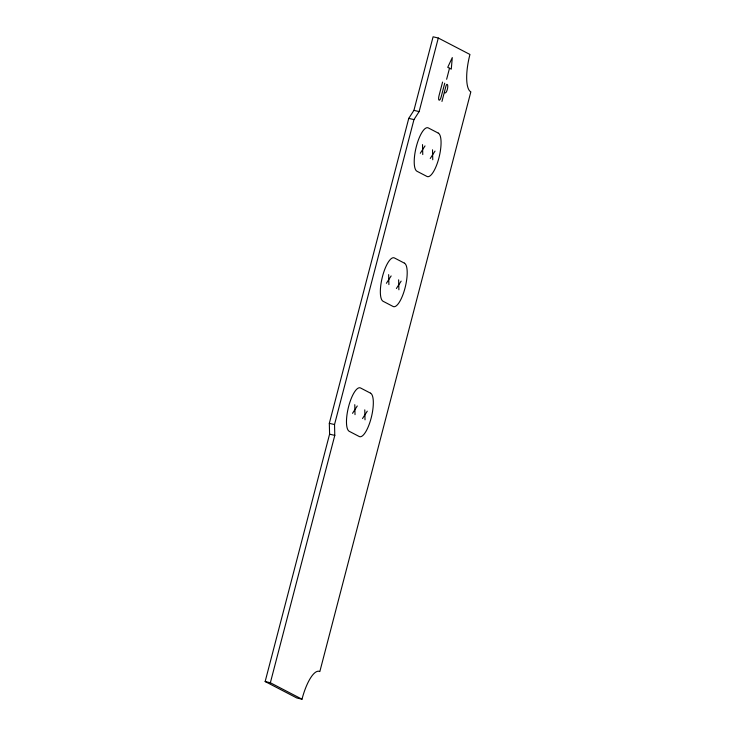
<?xml version="1.0" encoding="UTF-8"?>
<svg xmlns="http://www.w3.org/2000/svg" width="736" height="736" viewBox="0 0 736 736"><rect width="100%" height="100%" fill="white"/><g stroke="black" fill="none" stroke-linecap="round" stroke-linejoin="round"><path stroke-width="1.1" d="M329.323 423.329L408.756 118.376L413.926 110.363L433.09 36.8L438.297 38.024L469.945 54.464A33.681 10.267 -76.7 0 0 470.847 91.844L319.838 671.563A33.681 10.267 -76.7 0 0 301.999 699.2L296.801 697.976L265.153 681.536L329.59 434.166L329.323 423.329L334.53 424.552L334.788 435.39L270.36 682.76L301.999 699.2M334.53 424.552L413.963 119.609L419.134 111.587L438.297 38.024M442.575 82.073L438.987 95.855A3.882 1.187 -76.7 0 0 439.088 100.16A3.882 1.187 -76.7 0 0 441.149 96.977L444.737 83.196M446.632 79.267L449.512 68.227L451.278 69.147L452.281 57.592L447.746 67.307L449.383 68.163M441.95 101.439L445.942 86.13A2.107 0.644 -76.7 0 1 447.056 84.401L447.24 84.502A4.333 1.316 -76.7 0 1 447.359 89.304A4.333 1.316 -76.7 0 1 445.059 92.856L444.415 92.515M420.265 153.281L425.022 145.912M430.256 158.47L435.022 151.101M386.391 283.305L391.147 275.936M396.391 288.503L401.148 281.134M352.526 413.338L357.282 405.968M362.517 418.536L367.273 411.166M413.926 110.363L419.134 111.587M408.756 118.376L413.963 119.609M329.59 434.166L334.788 435.39M265.153 681.536L270.36 682.76M432.52 149.804L432.759 159.767M422.519 144.606L422.768 154.578M398.645 279.836L398.894 289.8M388.654 274.638L388.893 284.611M364.78 409.86L365.019 419.833M354.78 404.671L355.019 414.635M438.288 133.115L428.288 127.917A22.457 6.845 -76.7 0 0 416.392 146.344A22.457 6.845 -76.7 0 0 416.999 171.267L426.99 176.456A22.457 6.845 -76.7 0 0 438.886 158.028A22.457 6.845 -76.7 0 0 438.288 133.115M404.414 263.148L394.413 257.95A22.457 6.845 -76.7 0 0 382.527 276.377A22.457 6.845 -76.7 0 0 383.125 301.3L393.125 306.489A22.457 6.845 -76.7 0 0 405.021 288.061A22.457 6.845 -76.7 0 0 404.414 263.148M370.539 393.171L360.548 387.982A22.457 6.845 -76.7 0 0 348.652 406.41A22.457 6.845 -76.7 0 0 349.26 431.324L359.251 436.522A22.457 6.845 -76.7 0 0 371.146 418.094A22.457 6.845 -76.7 0 0 370.539 393.171"/></g></svg>
